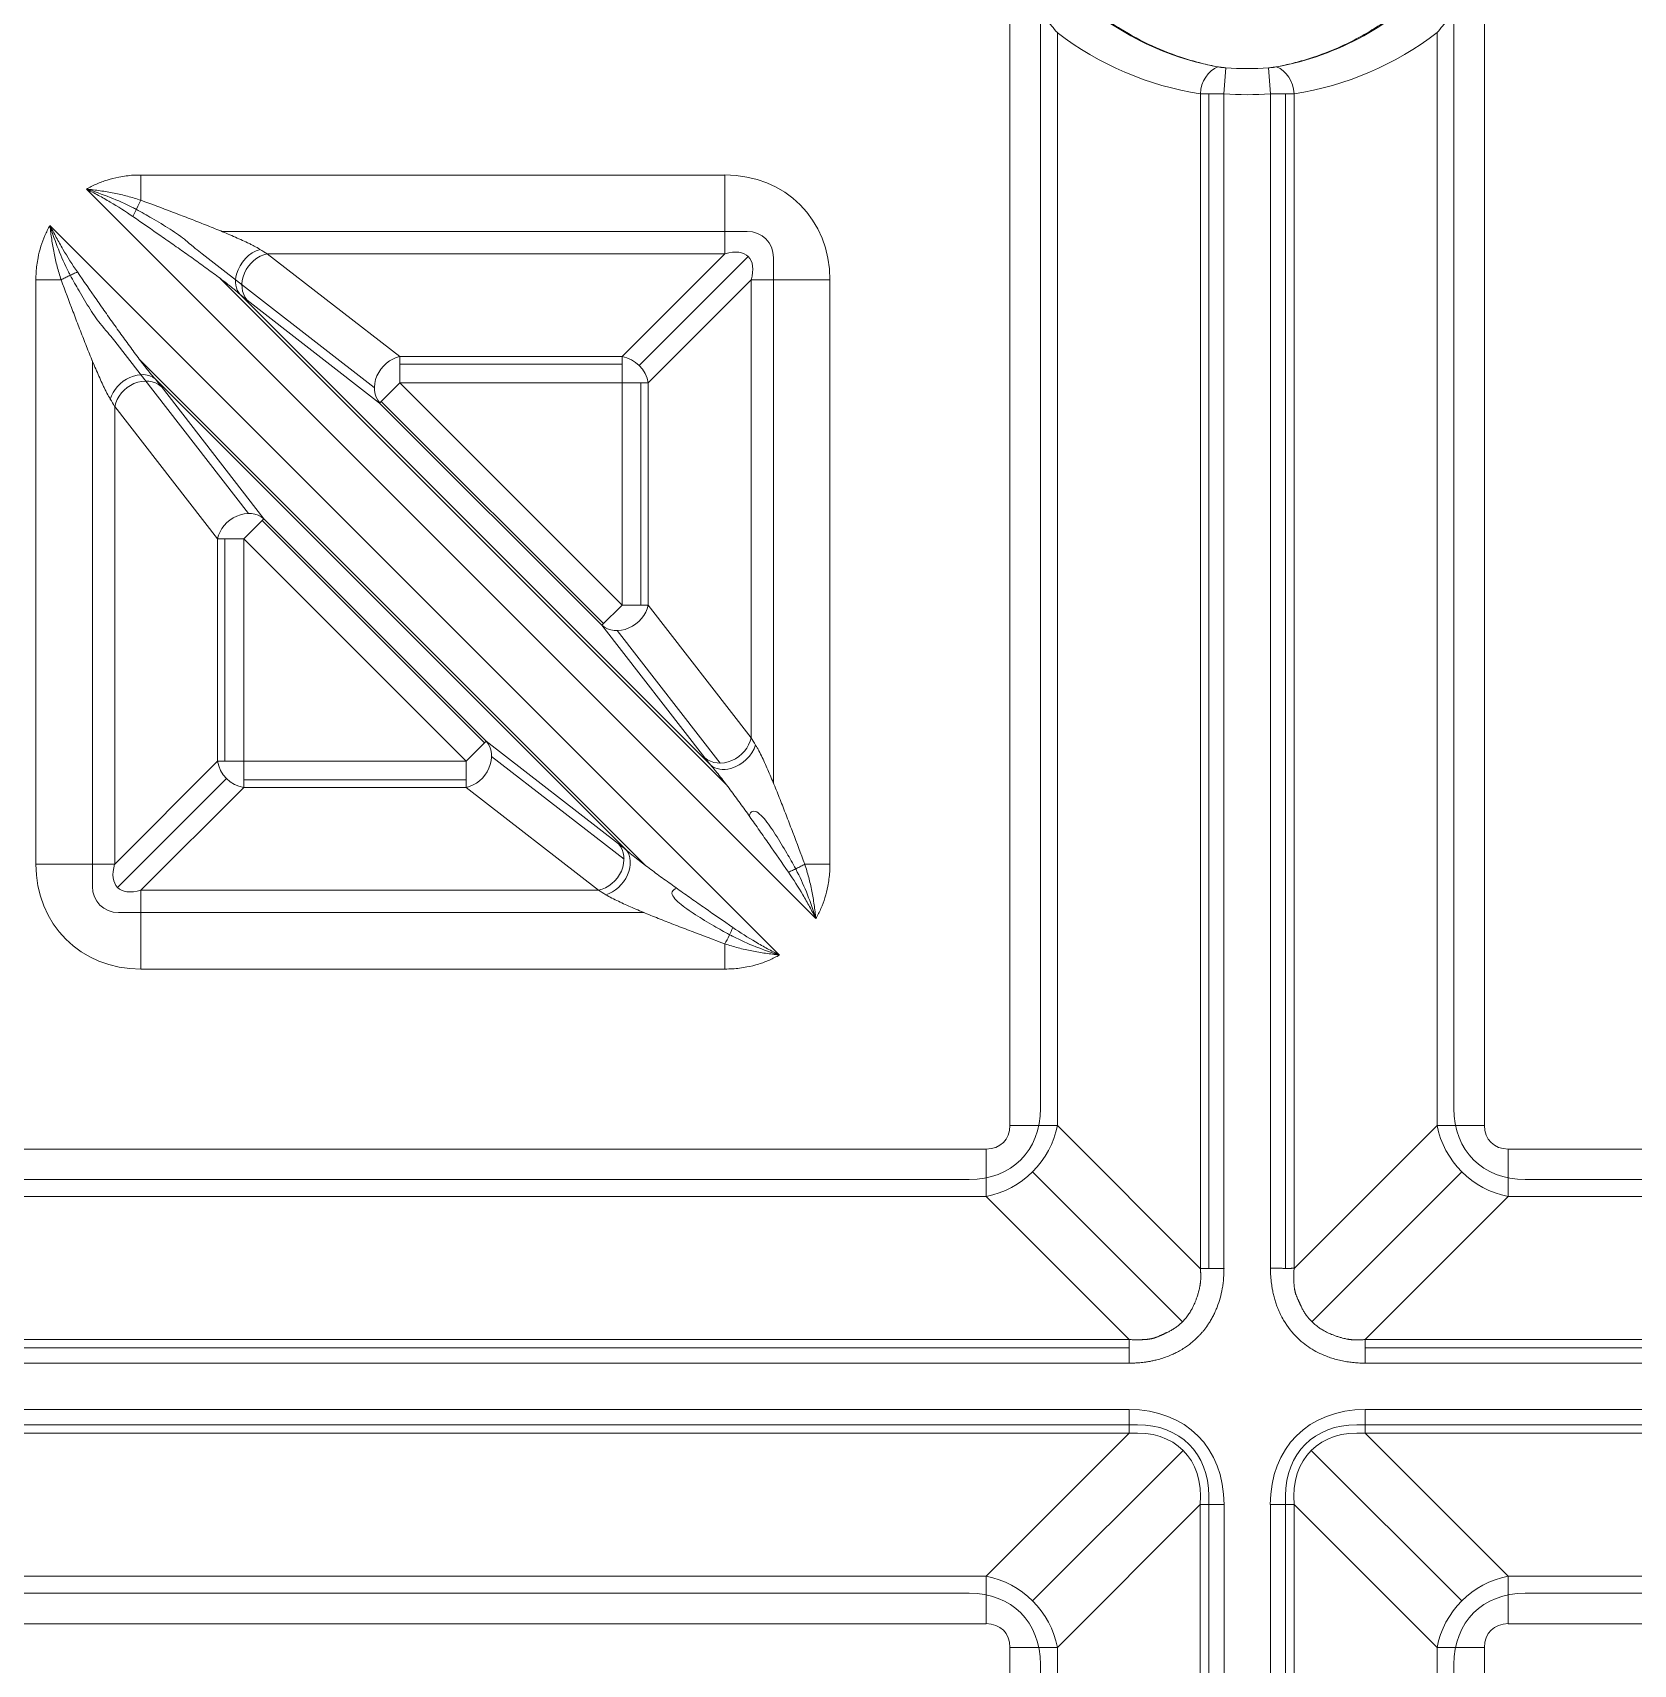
# Model space of a CAD drawing. Header units: millimetres. Extents: x 473 to 1051, y 289 to 609.
# Drawn here: x 612.04 to 640.22, y 448.29 to 477.01 of the extents above; entities that cross this region are included whole.
import ezdxf

# ---------------------------------------------------------------- set-up
doc = ezdxf.new("R2010")
doc.units = ezdxf.units.MM
doc.layers.add('core', color=7, linetype='Continuous', lineweight=20)

msp = doc.modelspace()

# ---------------------------------------------------------------- linework, layer by layer
at = {"layer": 'core', "lineweight": 13}
for p, q in [((629.245, 478.259), (629.245, 457.778)), ((637.6, 457.778), (637.6, 478.259)), ((629.781, 477.383), (629.781, 458.077)), ((637.063, 458.077), (637.063, 477.383)), ((630.08, 457.778), (630.08, 477.014)), ((636.764, 477.014), (636.764, 457.778)), ((633.013, 475.938), (633.047, 476.395)), ((633.83, 475.938), (633.796, 476.395)), ((633.013, 475.938), (632.598, 475.938)), ((632.598, 475.938), (632.598, 455.261)), ((632.746, 475.938), (632.746, 455.261)), ((633.013, 455.262), (633.013, 475.938)), ((633.83, 475.938), (633.83, 455.262)), ((634.098, 455.261), (634.098, 475.938)), ((634.248, 455.262), (634.248, 475.938)), ((625.828, 461.418), (612.985, 474.261)), ((624.227, 474.508), (613.946, 474.508)), ((613.946, 474.064), (613.946, 474.508)), ((624.227, 474.508), (624.227, 473.122)), ((612.345, 473.62), (625.188, 460.777)), ((615.37, 473.514), (624.62, 473.514)), ((615.022, 473.12), (618.055, 470.765)), ((616.171, 473.122), (624.227, 473.122)), ((616.171, 473.122), (618.504, 471.311)), ((622.416, 471.311), (624.227, 473.122)), ((622.72, 471.153), (624.639, 473.071)), ((625.082, 473.052), (625.082, 463.803)), ((612.097, 472.661), (612.097, 462.378)), ((624.257, 463.771), (615.339, 472.689)), ((624.689, 472.66), (622.878, 470.849)), ((624.689, 472.66), (626.076, 472.66)), ((624.689, 472.66), (624.689, 464.603)), ((626.076, 462.377), (626.076, 472.66)), ((623.977, 464.12), (615.687, 472.409)), ((618.149, 470.494), (615.817, 472.305)), ((615.841, 468.55), (613.486, 471.583)), ((613.091, 461.986), (613.091, 471.235)), ((613.916, 471.267), (622.834, 462.349)), ((622.416, 471.311), (618.504, 471.311)), ((618.504, 470.849), (618.504, 471.311)), ((622.416, 471.18), (618.504, 471.18)), ((622.416, 471.311), (622.416, 470.849)), ((614.196, 470.918), (622.486, 462.629)), ((618.149, 470.494), (618.504, 470.849)), ((618.504, 470.849), (622.416, 470.849)), ((618.504, 470.849), (622.416, 466.936)), ((622.416, 470.849), (622.416, 466.936)), ((622.416, 470.849), (622.878, 470.849)), ((622.748, 470.849), (622.748, 466.936)), ((622.878, 466.936), (622.878, 470.849)), ((614.3, 470.789), (616.111, 468.456)), ((618.178, 470.523), (622.09, 466.61)), ((613.484, 462.378), (613.484, 470.434)), ((615.295, 468.102), (613.484, 470.434)), ((618.149, 470.494), (622.062, 466.582)), ((615.757, 468.102), (616.111, 468.456)), ((619.996, 464.515), (616.083, 468.428)), ((620.024, 464.544), (616.111, 468.456)), ((615.295, 468.102), (615.295, 464.189)), ((615.295, 468.102), (615.757, 468.102)), ((615.426, 468.102), (615.426, 464.189)), ((619.67, 464.189), (615.757, 468.102)), ((615.757, 464.189), (615.757, 468.102)), ((622.416, 466.936), (622.062, 466.582)), ((622.878, 466.936), (622.416, 466.936)), ((622.878, 466.936), (624.689, 464.603)), ((623.873, 464.249), (622.062, 466.582)), ((622.332, 466.488), (624.143, 464.155)), ((620.024, 464.544), (619.67, 464.189)), ((620.024, 464.544), (622.356, 462.733)), ((622.451, 462.462), (620.118, 464.273)), ((613.484, 462.378), (615.295, 464.189)), ((615.757, 464.189), (615.295, 464.189)), ((615.757, 463.727), (615.757, 464.189)), ((619.67, 464.189), (615.757, 464.189)), ((619.67, 464.189), (619.67, 463.727)), ((615.453, 463.885), (613.534, 461.967)), ((615.757, 463.727), (613.946, 461.916)), ((615.757, 463.858), (619.67, 463.858)), ((615.757, 463.727), (619.67, 463.727)), ((622.002, 461.916), (619.67, 463.727)), ((613.484, 462.378), (612.097, 462.378)), ((613.946, 460.53), (613.946, 461.916)), ((622.002, 461.916), (613.946, 461.916)), ((622.803, 461.524), (613.553, 461.524)), ((624.227, 460.974), (624.227, 460.53)), ((613.946, 460.53), (624.227, 460.53)), ((630.08, 457.778), (629.245, 457.778)), ((630.08, 457.778), (632.597, 455.261)), ((634.248, 455.261), (636.764, 457.778)), ((637.6, 457.778), (636.764, 457.778)), ((628.827, 457.361), (586.959, 457.361)), ((628.827, 457.361), (628.827, 456.526)), ((638.017, 456.526), (638.017, 457.361)), ((679.885, 457.361), (638.017, 457.361)), ((628.528, 456.825), (586.984, 456.825)), ((629.645, 456.961), (632.283, 454.322)), ((637.199, 456.961), (634.561, 454.322)), ((679.861, 456.825), (638.316, 456.825)), ((587.029, 456.526), (628.827, 456.526)), ((631.344, 454.009), (628.827, 456.526)), ((638.017, 456.526), (635.5, 454.009)), ((638.017, 456.526), (679.815, 456.526)), ((631.344, 454.009), (587.423, 454.009)), ((631.344, 453.859), (587.423, 453.859)), ((679.421, 454.009), (635.5, 454.009)), ((679.421, 453.859), (635.5, 453.859)), ((587.423, 453.591), (631.343, 453.591)), ((635.501, 453.591), (679.421, 453.591)), ((631.344, 452.776), (587.423, 452.776)), ((631.344, 452.358), (631.344, 452.776)), ((635.5, 452.358), (635.5, 452.776)), ((679.421, 452.776), (635.5, 452.776)), ((587.423, 452.508), (631.494, 452.508)), ((635.351, 452.508), (679.421, 452.508)), ((587.423, 452.358), (631.344, 452.358)), ((628.827, 449.841), (631.344, 452.358)), ((635.5, 452.358), (638.017, 449.841)), ((635.5, 452.358), (679.421, 452.358)), ((629.645, 449.406), (632.295, 452.056)), ((637.199, 449.406), (634.549, 452.056)), ((632.597, 451.105), (630.08, 448.589)), ((632.597, 451.105), (632.597, 439.185)), ((632.597, 451.105), (633.015, 451.105)), ((632.746, 451.255), (632.746, 439.293)), ((633.015, 439.478), (633.015, 451.105)), ((634.248, 451.105), (633.83, 451.105)), ((633.83, 451.105), (633.83, 439.478)), ((634.098, 439.293), (634.098, 451.255)), ((636.764, 448.589), (634.248, 451.105)), ((634.248, 439.185), (634.248, 451.105)), ((628.827, 449.841), (587.029, 449.841)), ((628.827, 449.841), (628.827, 449.006)), ((638.017, 449.006), (638.017, 449.841)), ((679.815, 449.841), (638.017, 449.841)), ((586.984, 449.542), (628.528, 449.542)), ((638.316, 449.542), (679.861, 449.542)), ((586.959, 449.006), (628.827, 449.006)), ((679.885, 449.006), (638.017, 449.006)), ((629.245, 448.589), (629.245, 428.494)), ((629.245, 448.589), (630.08, 448.589)), ((630.08, 435.829), (630.08, 448.589)), ((636.764, 448.589), (637.6, 448.589)), ((636.764, 448.589), (636.764, 435.807)), ((637.6, 428.494), (637.6, 448.589)), ((629.781, 428.494), (629.781, 448.29)), ((637.063, 448.29), (637.063, 428.494))]:
    msp.add_line(p, q, dxfattribs=at)
at = {"layer": 'core', "lineweight": 18}
for centre, radius, start, end in [((633.422, 459.219), 100.547, 306.63636, 233.36541), ((633.422, 459.219), 98.958, 101.0725, 224.85525), ((633.422, 453.183), 81.732, 105.12421, 164.87579), ((619.338, 463.243), 43.824, 90, 180), ((619.338, 463.243), 35.448, 90, 180), ((633.422, 481.351), 4.97, 265.6755, 274.3087)]:
    msp.add_arc(centre, radius, start, end, dxfattribs=at)
at = {"layer": 'core', "lineweight": 13}
for centre, radius, start, end in [((633.422, 459.219), 100.107, 306.80958, 233.19042), ((633.422, 459.219), 99.239, 100.9827, 225.04545), ((633.422, 459.219), 99.048, 101.05803, 224.91574), ((633.422, 459.219), 99.038, 101.0601, 224.90418), ((619.338, 463.243), 45.957, 90, 180), ((619.338, 463.243), 45.378, 90, 180), ((619.338, 463.243), 45.336, 90, 180), ((619.338, 463.243), 45.032, 90, 180), ((619.338, 463.243), 45.012, 90, 180), ((619.338, 463.243), 44.63, 90, 180), ((619.338, 463.243), 44.226, 90, 180), ((619.338, 463.243), 43.844, 90, 180), ((619.338, 463.243), 43.656, 90, 180), ((619.338, 463.243), 40.24, 90, 180), ((619.338, 463.243), 36.824, 90, 180), ((619.338, 463.243), 36.656, 90, 180), ((619.338, 463.243), 36.636, 90, 180), ((619.338, 463.243), 36.254, 90, 180), ((619.338, 463.243), 35.85, 90, 180), ((619.338, 463.243), 35.468, 90, 180), ((619.338, 463.243), 35.144, 90, 180), ((619.338, 463.243), 35.102, 90, 180), ((619.338, 463.243), 34.523, 90, 180), ((633.422, 481.351), 5.429, 265.6755, 274.3087)]:
    msp.add_arc(centre, radius, start, end, dxfattribs=at)
for centre, major_axis, ratio, start_param, end_param in [((633.422, 453.651), (0, 84.914), 0.999984, 0.221194, 1.351769), ((633.422, 453.655), (0, 84.612), 0.999984, 0.219444, 1.353456), ((633.815, 481.351), (5.038, 0), 0.996953, 3.881043, 4.53097), ((633.029, 481.351), (5.038, 0), 0.996953, 4.893963, 5.545352), ((633.435, 481.351), (5.494, 0), 0.996953, 4.055354, 4.559281), ((633.409, 481.351), (5.494, 0), 0.996953, 4.86565, 5.369424), ((633.013, 475.938), (-0.076, -0.494), 0.827011, 3.581305, 4.838941), ((633.832, 475.938), (0.076, -0.494), 0.827005, 1.444118, 2.701882), ((623.886, 472.318), (1.665, 1.665), 0.854588, 5.576034, 6.990337), ((624.534, 472.967), (0.416, 0.416), 0.854588, 5.576034, 6.990337), ((613.707, 474.508), (-1.518, 1.506), 0.061627, 2.396099, 2.677409), ((616.042, 472.763), (0.32, 0.388), 0.741911, 0.836997, 2.118534), ((616.171, 472.66), (-0.308, -0.397), 0.818985, 3.900323, 6.130707), ((614.421, 474.508), (-2.025, 1.504), 0.059018, 2.541078, 2.656461), ((623.886, 472.318), (0.753, 0.753), 0.472398, 5.576034, 6.990337), ((616.042, 472.763), (0.32, 0.388), 0.741911, 2.118534, 3.011237), ((614.066, 474.154), (-2.024, 2.008), 0.061627, 2.558355, 2.673737), ((612.097, 472.899), (-1.506, 1.518), 0.061627, 3.605776, 3.887329), ((618.504, 470.849), (-0.308, -0.397), 0.818985, 3.900323, 6.130707), ((622.416, 470.849), (0.356, -0.356), 0.854588, 0.863645, 2.277948), ((613.842, 470.564), (0.388, 0.32), 0.741911, 0.130355, 2.304596), ((613.946, 470.434), (-0.397, -0.308), 0.818985, 3.294071, 5.524455), ((612.452, 472.539), (-2.008, 2.024), 0.061627, 3.609448, 3.72483), ((612.097, 472.185), (-1.504, 2.025), 0.059018, 3.626725, 3.742107), ((615.757, 468.102), (-0.397, -0.308), 0.818985, 3.294071, 5.524455), ((622.416, 466.936), (-0.397, -0.308), 0.818985, 0.152478, 2.382862), ((619.67, 464.189), (-0.308, -0.397), 0.818985, 0.758731, 2.989114), ((624.227, 464.603), (0.397, 0.308), 0.818985, 3.294071, 5.524455), ((626.076, 462.853), (-1.504, 2.025), 0.059018, 0.485132, 0.600514), ((625.722, 462.499), (-2.008, 2.024), 0.061627, 0.467855, 0.583238), ((624.331, 464.474), (-0.388, -0.32), 0.741911, 1.022782, 2.304596), ((615.757, 464.189), (-0.356, 0.356), 0.854588, 0.863645, 2.277948), ((624.331, 464.474), (-0.388, -0.32), 0.741911, 0.130355, 1.022782), ((622.002, 462.378), (0.308, 0.397), 0.818985, 3.900323, 6.130707), ((622.132, 462.274), (-0.32, -0.388), 0.741911, 0.836997, 3.011237), ((624.107, 460.884), (-2.024, 2.008), 0.061627, 5.699948, 5.81533), ((614.287, 462.72), (-1.665, -1.665), 0.854588, 5.576034, 6.990337), ((614.287, 462.72), (0.753, 0.753), 0.472398, 2.434441, 3.848744), ((613.639, 462.071), (-0.416, -0.416), 0.854588, 5.576034, 6.990337), ((623.752, 460.53), (-2.025, 1.504), 0.059018, 5.682671, 5.798053), ((627.963, 458.643), (-1.472, 1.472), 0.724936, 2.514326, 3.768859), ((638.881, 458.643), (1.472, 1.472), 0.724936, 2.514326, 3.768859), ((628.639, 457.967), (-0.491, 0.491), 0.724936, 2.514326, 3.768859), ((628.639, 457.967), (1.067, 1.067), 0.943101, 4.085123, 5.339655), ((638.206, 457.967), (-1.067, 1.067), 0.943101, 0.94353, 2.198063), ((638.206, 457.967), (0.491, 0.491), 0.724936, 2.514326, 3.768859), ((630.59, 450.351), (-1.963, -1.963), 0.724936, 2.514326, 3.768859), ((636.254, 450.351), (1.963, -1.963), 0.724936, 2.514326, 3.768859), ((630.59, 450.351), (1.705, 1.705), 0.625832, 5.655919, 6.910452), ((630.928, 450.69), (-1.472, -1.472), 0.724936, 2.514326, 3.768859), ((635.916, 450.69), (1.472, -1.472), 0.724936, 2.514326, 3.768859), ((636.254, 450.351), (-1.705, 1.705), 0.625832, 5.655919, 6.910452), ((628.639, 448.4), (-1.067, 1.067), 0.943101, 4.085123, 5.339655), ((638.206, 448.4), (1.067, 1.067), 0.943101, 0.94353, 2.198063), ((627.963, 447.724), (-1.472, -1.472), 0.724936, 2.514326, 3.768859), ((638.881, 447.724), (1.472, -1.472), 0.724936, 2.514326, 3.768859), ((628.639, 448.4), (-0.491, -0.491), 0.724936, 2.514326, 3.768859), ((638.206, 448.4), (0.491, -0.491), 0.724936, 2.514326, 3.768859)]:
    msp.add_ellipse(centre, major_axis=major_axis, ratio=ratio, start_param=start_param, end_param=end_param, dxfattribs=at)
at = {"layer": 'core', "lineweight": 18}
for centre, major_axis in [((613.946, 473.916), (0.223, 0.451)), ((624.227, 461.122), (-0.223, -0.451))]:
    msp.add_ellipse(centre, major_axis=major_axis, ratio=0.135523, start_param=1.303771, end_param=1.952731, dxfattribs=at)
at = {"layer": 'core', "lineweight": 13}
for points, knots in [([(614.89, 536.068), (614.401, 535.958), (613.913, 535.844), (612.94, 535.607), (611.969, 535.361), (611.003, 535.098), (610.28, 534.894), (610.039, 534.825), (609.559, 534.685), (609.319, 534.614), (607.163, 533.966), (605.273, 533.322), (601.544, 531.905), (599.706, 531.131), (596.988, 529.871), (596.088, 529.434), (595.084, 528.924), (594.972, 528.867), (594.749, 528.753), (594.416, 528.581), (593.641, 528.175), (592.983, 527.818), (590.802, 526.613), (589.101, 525.591), (585.78, 523.436), (582.543, 521.17), (579.472, 518.682), (576.483, 516.082), (575.031, 514.726), (573.269, 512.96), (572.832, 512.514), (572.399, 512.062), (572.226, 511.881), (572.14, 511.79), (571.882, 511.517), (571.027, 510.605), (570.195, 509.677), (568.242, 507.42), (566.999, 505.876), (564.629, 502.711), (563.501, 501.089), (561.36, 497.769), (560.347, 496.071), (558.438, 492.595), (557.541, 490.818), (556.599, 488.774), (556.495, 488.546), (556.29, 488.09), (555.985, 487.403), (555.689, 486.714), (555.111, 485.332), (554.742, 484.404), (553.686, 481.605), (553.049, 479.717), (551.909, 475.896), (551.406, 473.963), (550.971, 472.008)], [0, 0, 0, 0, 0.015625, 0.015625, 0.03125, 0.046875, 0.046875, 0.054688, 0.054688, 0.0625, 0.0625, 0.125, 0.125, 0.1875, 0.1875, 0.21875, 0.21875, 0.222656, 0.222656, 0.226563, 0.234375, 0.25, 0.25, 0.3125, 0.3125, 0.375, 0.4375, 0.4375, 0.5, 0.5, 0.515625, 0.519531, 0.519531, 0.523438, 0.523438, 0.53125, 0.5625, 0.5625, 0.625, 0.625, 0.6875, 0.6875, 0.75, 0.75, 0.8125, 0.8125, 0.820312, 0.820312, 0.828125, 0.84375, 0.84375, 0.875, 0.875, 0.9375, 0.9375, 1, 1, 1, 1]), ([(630.08, 477.014), (630.048, 477.051), (630.014, 477.091), (629.969, 477.144), (629.96, 477.155), (629.942, 477.177), (629.933, 477.188), (629.905, 477.222), (629.887, 477.245), (629.831, 477.316), (629.794, 477.365), (629.737, 477.441), (629.719, 477.467), (629.681, 477.52), (629.663, 477.546), (629.608, 477.627), (629.572, 477.682), (629.502, 477.793), (629.467, 477.85), (629.367, 478.021), (629.304, 478.139), (629.245, 478.259)], [0, 0, 0, 0, 0.125, 0.125, 0.15625, 0.15625, 0.1875, 0.1875, 0.25, 0.25, 0.375, 0.375, 0.4375, 0.4375, 0.5, 0.5, 0.625, 0.625, 0.75, 0.75, 1, 1, 1, 1]), ([(637.6, 478.259), (637.57, 478.199), (637.539, 478.139), (637.476, 478.022), (637.443, 477.964), (637.377, 477.849), (637.342, 477.793), (637.272, 477.682), (637.236, 477.627), (637.181, 477.546), (637.163, 477.519), (637.125, 477.467), (637.107, 477.441), (637.051, 477.365), (637.013, 477.316), (636.957, 477.245), (636.939, 477.222), (636.911, 477.188), (636.902, 477.177), (636.884, 477.155), (636.875, 477.144), (636.83, 477.091), (636.796, 477.051), (636.764, 477.014)], [0, 0, 0, 0, 0.125, 0.125, 0.25, 0.25, 0.375, 0.375, 0.5, 0.5, 0.5625, 0.5625, 0.625, 0.625, 0.75, 0.75, 0.8125, 0.8125, 0.84375, 0.84375, 0.875, 0.875, 1, 1, 1, 1]), ([(634.248, 475.938), (634.236, 475.938), (634.223, 475.938), (634.203, 475.938), (634.196, 475.938), (634.182, 475.938), (634.174, 475.938), (634.137, 475.938), (634.103, 475.938), (634.049, 475.938), (634.03, 475.938), (634.001, 475.938), (633.991, 475.938), (633.972, 475.938), (633.962, 475.938), (633.912, 475.938), (633.871, 475.938), (633.83, 475.938)], [0, 0, 0, 0, 0.125, 0.125, 0.1875, 0.1875, 0.25, 0.25, 0.5, 0.5, 0.625, 0.625, 0.6875, 0.6875, 0.75, 0.75, 1, 1, 1, 1]), ([(613.864, 473.903), (613.843, 473.915), (613.821, 473.926), (613.672, 474.002), (613.539, 474.061), (613.266, 474.169), (613.126, 474.216), (612.985, 474.261)], [0, 0, 0, 0, 0.07696, 0.07696, 0.53848, 0.53848, 1, 1, 1, 1]), ([(613.946, 474.064), (613.868, 474.09), (613.79, 474.114), (613.632, 474.155), (613.553, 474.173), (613.392, 474.205), (613.311, 474.219), (613.189, 474.236), (613.149, 474.242), (613.087, 474.249), (613.067, 474.252), (613.036, 474.255), (613.026, 474.256), (613.006, 474.259), (612.996, 474.26), (612.985, 474.261)], [0, 0, 0, 0, 0.25, 0.25, 0.5, 0.5, 0.75, 0.75, 0.875, 0.875, 0.9375, 0.9375, 0.96875, 0.96875, 1, 1, 1, 1]), ([(613.806, 473.776), (613.675, 473.866), (613.541, 473.951), (613.336, 474.072), (613.267, 474.112), (613.162, 474.169), (613.127, 474.187), (613.074, 474.215), (613.056, 474.224), (613.021, 474.243), (613.003, 474.252), (612.985, 474.261)], [0, 0, 0, 0, 0.5, 0.5, 0.75, 0.75, 0.875, 0.875, 0.9375, 0.9375, 1, 1, 1, 1]), ([(613.946, 474.064), (614.133, 473.995), (614.318, 473.925), (614.594, 473.82), (614.686, 473.785), (614.868, 473.715), (614.959, 473.679), (615.14, 473.608), (615.229, 473.572), (615.362, 473.518), (615.406, 473.5), (615.492, 473.463), (615.535, 473.445), (615.62, 473.408), (615.662, 473.39), (615.744, 473.353), (615.784, 473.334), (615.844, 473.306), (615.863, 473.296), (615.901, 473.277), (615.92, 473.267), (615.975, 473.239), (616.01, 473.219), (616.042, 473.2)], [0, 0, 0, 0, 0.25, 0.25, 0.375, 0.375, 0.5, 0.5, 0.625, 0.625, 0.6875, 0.6875, 0.75, 0.75, 0.8125, 0.8125, 0.875, 0.875, 0.90625, 0.90625, 0.9375, 0.9375, 1, 1, 1, 1]), ([(615.687, 472.409), (615.655, 472.438), (615.622, 472.467), (615.569, 472.51), (615.551, 472.524), (615.515, 472.553), (615.497, 472.568), (615.442, 472.611), (615.405, 472.639), (615.329, 472.697), (615.291, 472.725), (615.176, 472.811), (615.098, 472.868), (614.94, 472.983), (614.86, 473.04), (614.7, 473.153), (614.619, 473.21), (614.458, 473.324), (614.377, 473.38), (614.133, 473.55), (613.97, 473.663), (613.806, 473.776)], [0, 0, 0, 0, 0.0625, 0.0625, 0.09375, 0.09375, 0.125, 0.125, 0.1875, 0.1875, 0.25, 0.25, 0.375, 0.375, 0.5, 0.5, 0.625, 0.625, 0.75, 0.75, 1, 1, 1, 1]), ([(614.759, 473.338), (614.754, 473.342), (614.749, 473.346), (614.663, 473.42), (614.563, 473.488), (614.356, 473.62), (614.248, 473.685), (614.048, 473.801), (613.957, 473.853), (613.864, 473.904)], [0, 0, 0, 0, 0.020643, 0.020643, 0.36994, 0.36994, 0.719237, 0.719237, 1, 1, 1, 1]), ([(612.701, 472.744), (612.691, 472.763), (612.681, 472.782), (612.605, 472.93), (612.546, 473.063), (612.438, 473.338), (612.39, 473.479), (612.345, 473.62)], [0, 0, 0, 0, 0.068472, 0.068472, 0.534236, 0.534236, 1, 1, 1, 1]), ([(612.345, 473.62), (612.346, 473.61), (612.347, 473.6), (612.349, 473.579), (612.35, 473.569), (612.354, 473.539), (612.356, 473.518), (612.364, 473.457), (612.369, 473.417), (612.387, 473.295), (612.4, 473.215), (612.432, 473.055), (612.45, 472.975), (612.491, 472.818), (612.515, 472.74), (612.541, 472.662)], [0, 0, 0, 0, 0.03125, 0.03125, 0.0625, 0.0625, 0.125, 0.125, 0.25, 0.25, 0.5, 0.5, 0.75, 0.75, 1, 1, 1, 1]), ([(612.345, 473.62), (612.354, 473.603), (612.363, 473.585), (612.381, 473.55), (612.39, 473.532), (612.418, 473.479), (612.437, 473.444), (612.494, 473.34), (612.533, 473.271), (612.653, 473.066), (612.738, 472.932), (612.828, 472.802)], [0, 0, 0, 0, 0.0625, 0.0625, 0.125, 0.125, 0.25, 0.25, 0.5, 0.5, 1, 1, 1, 1]), ([(612.541, 472.662), (612.61, 472.476), (612.679, 472.291), (612.784, 472.016), (612.819, 471.924), (612.889, 471.741), (612.925, 471.65), (612.978, 471.514), (612.996, 471.469), (613.032, 471.38), (613.05, 471.335), (613.087, 471.246), (613.105, 471.202), (613.141, 471.115), (613.16, 471.072), (613.197, 470.987), (613.215, 470.945), (613.252, 470.863), (613.271, 470.822), (613.299, 470.763), (613.309, 470.743), (613.328, 470.705), (613.338, 470.686), (613.367, 470.631), (613.386, 470.596), (613.406, 470.564)], [0, 0, 0, 0, 0.25, 0.25, 0.375, 0.375, 0.5, 0.5, 0.5625, 0.5625, 0.625, 0.625, 0.6875, 0.6875, 0.75, 0.75, 0.8125, 0.8125, 0.875, 0.875, 0.90625, 0.90625, 0.9375, 0.9375, 1, 1, 1, 1]), ([(613.267, 471.847), (613.263, 471.852), (613.259, 471.856), (613.186, 471.942), (613.118, 472.042), (612.985, 472.249), (612.92, 472.358), (612.804, 472.559), (612.752, 472.65), (612.7, 472.744)], [0, 0, 0, 0, 0.020214, 0.020214, 0.368811, 0.368811, 0.717408, 0.717408, 1, 1, 1, 1]), ([(612.828, 472.802), (612.941, 472.638), (613.054, 472.474), (613.224, 472.23), (613.281, 472.149), (613.394, 471.987), (613.451, 471.907), (613.565, 471.747), (613.622, 471.667), (613.737, 471.509), (613.794, 471.43), (613.88, 471.315), (613.909, 471.277), (613.966, 471.201), (613.995, 471.164), (614.038, 471.109), (614.052, 471.091), (614.081, 471.055), (614.096, 471.037), (614.139, 470.984), (614.168, 470.95), (614.196, 470.918)], [0, 0, 0, 0, 0.25, 0.25, 0.375, 0.375, 0.5, 0.5, 0.625, 0.625, 0.75, 0.75, 0.8125, 0.8125, 0.875, 0.875, 0.90625, 0.90625, 0.9375, 0.9375, 1, 1, 1, 1]), ([(625.633, 462.376), (625.563, 462.562), (625.494, 462.747), (625.389, 463.024), (625.354, 463.116), (625.283, 463.299), (625.247, 463.39), (625.194, 463.526), (625.176, 463.571), (625.14, 463.66), (625.122, 463.705), (625.068, 463.837), (625.032, 463.923), (624.977, 464.05), (624.959, 464.092), (624.921, 464.174), (624.903, 464.215), (624.865, 464.294), (624.846, 464.332), (624.816, 464.388), (624.807, 464.406), (624.787, 464.441), (624.777, 464.458), (624.767, 464.474)], [0, 0, 0, 0, 0.25, 0.25, 0.375, 0.375, 0.5, 0.5, 0.5625, 0.5625, 0.625, 0.625, 0.75, 0.75, 0.8125, 0.8125, 0.875, 0.875, 0.9375, 0.9375, 0.96875, 0.96875, 1, 1, 1, 1]), ([(625.345, 462.236), (625.232, 462.4), (625.119, 462.564), (624.949, 462.808), (624.892, 462.889), (624.778, 463.051), (624.721, 463.132), (624.608, 463.292), (624.551, 463.372), (624.437, 463.529), (624.379, 463.607), (624.294, 463.722), (624.265, 463.761), (624.208, 463.836), (624.179, 463.873), (624.122, 463.947), (624.093, 463.983), (624.049, 464.036), (624.035, 464.053), (624.006, 464.087), (623.991, 464.104), (623.977, 464.12)], [0, 0, 0, 0, 0.25, 0.25, 0.375, 0.375, 0.5, 0.5, 0.625, 0.625, 0.75, 0.75, 0.8125, 0.8125, 0.875, 0.875, 0.9375, 0.9375, 0.96875, 0.96875, 1, 1, 1, 1]), ([(625.473, 462.294), (625.421, 462.388), (625.369, 462.48), (625.252, 462.682), (625.186, 462.791), (625.053, 462.999), (624.985, 463.099), (624.882, 463.219), (624.847, 463.255), (624.778, 463.304), (624.744, 463.316), (624.689, 463.296), (624.668, 463.268), (624.653, 463.228)], [0, 0, 0, 0, 0.190893, 0.190893, 0.425676, 0.425676, 0.660458, 0.660458, 0.777849, 0.777849, 0.89524, 0.89524, 1, 1, 1, 1]), ([(622.486, 462.629), (622.518, 462.6), (622.552, 462.571), (622.623, 462.513), (622.659, 462.484), (622.732, 462.427), (622.769, 462.398), (622.845, 462.341), (622.883, 462.312), (622.998, 462.227), (623.076, 462.17), (623.233, 462.056), (623.313, 461.999), (623.473, 461.885), (623.553, 461.828), (623.715, 461.715), (623.796, 461.658), (624.04, 461.488), (624.203, 461.375), (624.367, 461.262)], [0, 0, 0, 0, 0.0625, 0.0625, 0.125, 0.125, 0.1875, 0.1875, 0.25, 0.25, 0.375, 0.375, 0.5, 0.5, 0.625, 0.625, 0.75, 0.75, 1, 1, 1, 1]), ([(625.828, 461.418), (625.819, 461.435), (625.81, 461.453), (625.792, 461.488), (625.783, 461.506), (625.755, 461.559), (625.737, 461.594), (625.68, 461.698), (625.641, 461.767), (625.52, 461.972), (625.435, 462.106), (625.345, 462.236)], [0, 0, 0, 0, 0.0625, 0.0625, 0.125, 0.125, 0.25, 0.25, 0.5, 0.5, 1, 1, 1, 1]), ([(625.828, 461.418), (625.783, 461.559), (625.736, 461.701), (625.627, 461.975), (625.568, 462.108), (625.492, 462.256), (625.482, 462.275), (625.472, 462.294)], [0, 0, 0, 0, 0.465859, 0.465859, 0.931718, 0.931718, 1, 1, 1, 1]), ([(625.828, 461.418), (625.827, 461.428), (625.826, 461.438), (625.824, 461.458), (625.823, 461.469), (625.819, 461.499), (625.817, 461.519), (625.809, 461.58), (625.804, 461.621), (625.787, 461.743), (625.773, 461.823), (625.741, 461.983), (625.723, 462.063), (625.682, 462.22), (625.659, 462.298), (625.632, 462.376)], [0, 0, 0, 0, 0.03125, 0.03125, 0.0625, 0.0625, 0.125, 0.125, 0.25, 0.25, 0.5, 0.5, 0.75, 0.75, 1, 1, 1, 1]), ([(624.309, 461.134), (624.216, 461.185), (624.125, 461.237), (623.923, 461.354), (623.814, 461.419), (623.606, 461.553), (623.507, 461.621), (623.387, 461.723), (623.351, 461.758), (623.301, 461.828), (623.289, 461.862), (623.309, 461.917), (623.338, 461.937), (623.377, 461.953)], [0, 0, 0, 0, 0.189589, 0.189589, 0.424748, 0.424748, 0.659908, 0.659908, 0.777488, 0.777488, 0.895067, 0.895067, 1, 1, 1, 1]), ([(624.227, 460.974), (624.041, 461.043), (623.855, 461.113), (623.578, 461.218), (623.486, 461.253), (623.303, 461.324), (623.213, 461.359), (623.077, 461.413), (623.032, 461.431), (622.943, 461.466), (622.899, 461.484), (622.767, 461.538), (622.681, 461.574), (622.554, 461.629), (622.513, 461.647), (622.431, 461.684), (622.39, 461.703), (622.312, 461.741), (622.273, 461.76), (622.199, 461.799), (622.164, 461.819), (622.132, 461.838)], [0, 0, 0, 0, 0.25, 0.25, 0.375, 0.375, 0.5, 0.5, 0.5625, 0.5625, 0.625, 0.625, 0.75, 0.75, 0.8125, 0.8125, 0.875, 0.875, 0.9375, 0.9375, 1, 1, 1, 1]), ([(625.188, 460.777), (625.047, 460.822), (624.907, 460.869), (624.634, 460.977), (624.501, 461.036), (624.352, 461.112), (624.33, 461.123), (624.309, 461.135)], [0, 0, 0, 0, 0.461613, 0.461613, 0.923226, 0.923226, 1, 1, 1, 1]), ([(624.367, 461.262), (624.498, 461.172), (624.632, 461.087), (624.837, 460.966), (624.907, 460.926), (625.011, 460.869), (625.046, 460.851), (625.099, 460.823), (625.117, 460.814), (625.152, 460.795), (625.17, 460.786), (625.188, 460.777)], [0, 0, 0, 0, 0.5, 0.5, 0.75, 0.75, 0.875, 0.875, 0.9375, 0.9375, 1, 1, 1, 1]), ([(624.227, 460.974), (624.305, 460.948), (624.383, 460.924), (624.541, 460.883), (624.621, 460.865), (624.781, 460.833), (624.862, 460.819), (624.984, 460.802), (625.025, 460.796), (625.086, 460.789), (625.106, 460.786), (625.137, 460.783), (625.147, 460.782), (625.167, 460.779), (625.178, 460.778), (625.188, 460.777)], [0, 0, 0, 0, 0.25, 0.25, 0.5, 0.5, 0.75, 0.75, 0.875, 0.875, 0.9375, 0.9375, 0.96875, 0.96875, 1, 1, 1, 1]), ([(634.248, 455.262), (634.245, 455.262), (634.241, 455.262), (634.234, 455.262), (634.228, 455.262), (634.22, 455.262), (634.213, 455.262), (634.206, 455.262), (634.198, 455.261), (634.19, 455.261), (634.181, 455.261), (634.173, 455.261), (634.164, 455.261), (634.155, 455.261), (634.146, 455.261), (634.137, 455.261), (634.127, 455.261), (634.118, 455.261), (634.108, 455.261), (634.098, 455.261), (634.088, 455.261), (634.077, 455.261), (634.064, 455.261), (634.047, 455.261), (634.026, 455.262), (634.005, 455.262), (633.983, 455.262), (633.961, 455.262), (633.939, 455.262), (633.917, 455.262), (633.895, 455.262), (633.874, 455.262), (633.852, 455.262), (633.837, 455.262), (633.83, 455.262)], [0, 0, 0, 0, 0.022911, 0.045942, 0.069088, 0.092346, 0.115709, 0.139172, 0.162729, 0.186376, 0.210106, 0.233914, 0.257793, 0.281738, 0.305742, 0.329798, 0.353901, 0.378044, 0.40222, 0.426423, 0.450647, 0.474883, 0.499127, 0.545576, 0.59198, 0.63829, 0.68446, 0.730443, 0.776194, 0.82167, 0.866828, 0.911627, 0.95603, 1, 1, 1, 1])]:
    msp.add_open_spline(points, degree=3, knots=knots, dxfattribs=at)
at = {"layer": 'core', "lineweight": 18}
for points, knots in [([(630.647, 477.472), (630.736, 477.398), (630.826, 477.329), (630.962, 477.232), (631.008, 477.2), (631.099, 477.139), (631.145, 477.11), (631.376, 476.966), (631.563, 476.867), (631.941, 476.694), (632.132, 476.621), (632.373, 476.544), (632.421, 476.53), (632.518, 476.502), (632.566, 476.489), (632.712, 476.452), (632.81, 476.431), (632.908, 476.412)], [0, 0, 0, 0, 0.125, 0.125, 0.1875, 0.1875, 0.25, 0.25, 0.5, 0.5, 0.75, 0.75, 0.8125, 0.8125, 0.875, 0.875, 1, 1, 1, 1]), ([(633.937, 476.412), (634.035, 476.431), (634.133, 476.452), (634.327, 476.502), (634.424, 476.529), (634.713, 476.621), (634.904, 476.694), (635.14, 476.802), (635.188, 476.825), (635.282, 476.872), (635.329, 476.896), (635.469, 476.971), (635.562, 477.025), (635.746, 477.139), (635.838, 477.2), (636.019, 477.33), (636.109, 477.398), (636.198, 477.472)], [0, 0, 0, 0, 0.125, 0.125, 0.25, 0.25, 0.5, 0.5, 0.5625, 0.5625, 0.625, 0.625, 0.75, 0.75, 0.875, 0.875, 1, 1, 1, 1]), ([(632.908, 476.412), (632.915, 476.411), (632.924, 476.409), (632.939, 476.407), (632.944, 476.406), (632.955, 476.405), (632.961, 476.404), (632.979, 476.402), (632.992, 476.4), (633.012, 476.398), (633.019, 476.398), (633.033, 476.396), (633.04, 476.396), (633.047, 476.395)], [0, 0, 0, 0, 0.25, 0.25, 0.375, 0.375, 0.5, 0.5, 0.75, 0.75, 0.875, 0.875, 1, 1, 1, 1]), ([(633.796, 476.395), (633.81, 476.396), (633.824, 476.398), (633.845, 476.4), (633.851, 476.4), (633.865, 476.402), (633.877, 476.403), (633.889, 476.405), (633.901, 476.406), (633.906, 476.407), (633.921, 476.409), (633.93, 476.411), (633.937, 476.412)], [0, 0, 0, 0, 0.25, 0.25, 0.375, 0.375, 0.5, 0.625, 0.625, 0.75, 0.75, 1, 1, 1, 1]), ([(612.097, 472.661), (612.097, 472.706), (612.1, 472.796), (612.113, 472.924), (612.126, 473.008), (612.134, 473.049)], [0, 0, 0, 0, 0.331703, 0.665852, 1, 1, 1, 1]), ([(612.097, 472.662), (612.176, 472.661), (612.252, 472.661), (612.4, 472.661), (612.471, 472.661), (612.541, 472.661)], [0, 0, 0, 0, 0.5, 0.5, 1, 1, 1, 1]), ([(612.828, 472.802), (612.805, 472.792), (612.757, 472.771), (612.709, 472.748), (612.672, 472.73), (612.66, 472.724), (612.635, 472.712), (612.623, 472.706), (612.588, 472.687), (612.564, 472.675), (612.541, 472.662)], [0, 0, 0, 0, 0.25, 0.5, 0.5, 0.625, 0.625, 0.75, 0.75, 1, 1, 1, 1]), ([(625.345, 462.236), (625.369, 462.246), (625.416, 462.267), (625.464, 462.29), (625.501, 462.308), (625.514, 462.314), (625.538, 462.326), (625.55, 462.332), (625.586, 462.351), (625.609, 462.363), (625.632, 462.376)], [0, 0, 0, 0, 0.25, 0.5, 0.5, 0.625, 0.625, 0.75, 0.75, 1, 1, 1, 1]), ([(626.076, 462.376), (625.997, 462.376), (625.921, 462.377), (625.773, 462.377), (625.702, 462.377), (625.632, 462.377)], [0, 0, 0, 0, 0.5, 0.5, 1, 1, 1, 1]), ([(626.076, 462.377), (626.076, 462.332), (626.073, 462.242), (626.061, 462.114), (626.047, 462.03), (626.039, 461.989)], [0, 0, 0, 0, 0.331703, 0.665852, 1, 1, 1, 1]), ([(632.597, 455.261), (632.597, 455.255), (632.599, 455.244), (632.6, 455.226), (632.602, 455.208), (632.603, 455.191), (632.604, 455.174), (632.604, 455.158), (632.605, 455.141), (632.605, 455.125), (632.605, 455.109), (632.605, 455.094), (632.604, 455.079), (632.604, 455.064), (632.603, 455.049), (632.602, 455.035), (632.6, 455.02), (632.599, 455.007), (632.597, 454.993), (632.596, 454.98), (632.594, 454.966), (632.591, 454.952), (632.588, 454.933), (632.581, 454.902), (632.571, 454.859), (632.558, 454.816), (632.546, 454.777), (632.536, 454.748), (632.526, 454.721), (632.517, 454.695), (632.505, 454.664), (632.489, 454.626), (632.465, 454.576), (632.435, 454.519), (632.395, 454.456), (632.345, 454.388), (632.282, 454.318), (632.224, 454.266), (632.18, 454.232), (632.153, 454.213), (632.126, 454.195), (632.098, 454.177), (632.069, 454.161), (632.04, 454.146), (632.017, 454.135), (632, 454.128), (631.99, 454.123), (631.98, 454.118), (631.969, 454.113), (631.958, 454.108), (631.946, 454.102), (631.934, 454.096), (631.921, 454.09), (631.907, 454.084), (631.892, 454.077), (631.878, 454.071), (631.863, 454.064), (631.848, 454.058), (631.834, 454.052), (631.819, 454.047), (631.807, 454.042), (631.797, 454.038), (631.789, 454.036), (631.78, 454.033), (631.771, 454.031), (631.76, 454.028), (631.749, 454.025), (631.736, 454.023), (631.723, 454.02), (631.709, 454.018), (631.694, 454.016), (631.677, 454.013), (631.66, 454.011), (631.642, 454.01), (631.622, 454.008), (631.602, 454.007), (631.584, 454.006), (631.569, 454.005), (631.555, 454.005), (631.539, 454.004), (631.52, 454.004), (631.498, 454.004), (631.473, 454.004), (631.445, 454.004), (631.414, 454.005), (631.38, 454.006), (631.357, 454.008), (631.344, 454.009)], [0, 0, 0, 0, 0.008948, 0.017738, 0.026373, 0.034854, 0.043184, 0.051365, 0.0594, 0.067292, 0.075041, 0.082652, 0.090126, 0.097465, 0.104671, 0.111747, 0.118695, 0.125518, 0.132216, 0.138793, 0.14525, 0.15159, 0.159649, 0.174735, 0.196619, 0.224988, 0.240666, 0.255597, 0.269808, 0.283325, 0.296171, 0.317896, 0.34464, 0.376247, 0.4126, 0.453662, 0.499533, 0.550496, 0.566354, 0.582249, 0.598192, 0.614197, 0.630274, 0.646437, 0.662695, 0.667744, 0.673052, 0.678625, 0.684469, 0.69059, 0.696995, 0.703689, 0.710678, 0.717969, 0.725897, 0.733785, 0.741631, 0.749437, 0.757201, 0.764923, 0.772604, 0.776188, 0.780187, 0.784609, 0.78946, 0.794748, 0.800479, 0.806659, 0.813296, 0.820396, 0.827968, 0.836017, 0.844554, 0.853587, 0.863125, 0.873178, 0.883757, 0.889153, 0.895864, 0.903906, 0.913304, 0.924084, 0.936278, 0.949923, 0.965059, 0.981733, 1, 1, 1, 1]), ([(632.553, 454.053), (632.557, 454.057), (632.567, 454.067), (632.58, 454.081), (632.594, 454.095), (632.607, 454.109), (632.62, 454.124), (632.632, 454.139), (632.645, 454.153), (632.657, 454.168), (632.669, 454.183), (632.681, 454.199), (632.693, 454.214), (632.704, 454.23), (632.715, 454.245), (632.726, 454.261), (632.737, 454.277), (632.758, 454.31), (632.789, 454.361), (632.827, 454.431), (632.862, 454.504), (632.904, 454.605), (632.948, 454.738), (632.98, 454.876), (632.998, 454.991), (633.005, 455.059), (633.008, 455.109), (633.011, 455.142), (633.012, 455.179), (633.014, 455.219), (633.014, 455.247), (633.014, 455.262)], [0, 0, 0, 0, 0.014751, 0.029474, 0.044168, 0.058835, 0.073478, 0.088095, 0.10269, 0.117264, 0.131816, 0.146349, 0.160864, 0.175361, 0.189842, 0.204308, 0.218761, 0.2332, 0.292971, 0.353154, 0.413835, 0.4751, 0.600416, 0.729229, 0.79492, 0.861679, 0.883693, 0.908471, 0.936069, 0.966554, 1, 1, 1, 1]), ([(633.83, 455.262), (633.83, 455.253), (633.831, 455.234), (633.832, 455.205), (633.833, 455.175), (633.835, 455.145), (633.837, 455.114), (633.84, 455.083), (633.843, 455.051), (633.847, 455.019), (633.851, 454.986), (633.856, 454.953), (633.861, 454.919), (633.87, 454.868), (633.884, 454.799), (633.906, 454.715), (633.932, 454.634), (633.977, 454.509), (634.084, 454.292), (634.251, 454.081), (634.434, 453.924), (634.564, 453.835), (634.698, 453.762), (634.825, 453.708), (634.94, 453.67), (635.045, 453.642), (635.133, 453.624), (635.203, 453.613), (635.253, 453.607), (635.303, 453.601), (635.353, 453.597), (635.403, 453.594), (635.452, 453.592), (635.485, 453.592), (635.501, 453.591)], [0, 0, 0, 0, 0.010684, 0.021602, 0.03275, 0.044124, 0.055721, 0.067536, 0.079568, 0.091812, 0.104266, 0.116927, 0.129792, 0.14286, 0.176012, 0.20866, 0.240855, 0.272648, 0.358562, 0.512544, 0.572644, 0.631397, 0.689078, 0.745903, 0.785964, 0.826687, 0.86816, 0.887453, 0.906595, 0.925585, 0.944423, 0.963106, 0.981633, 1, 1, 1, 1]), ([(635.5, 454.009), (635.494, 454.008), (635.482, 454.007), (635.464, 454.005), (635.447, 454.004), (635.43, 454.003), (635.413, 454.002), (635.396, 454.001), (635.38, 454.001), (635.364, 454), (635.348, 454.001), (635.333, 454.001), (635.317, 454.001), (635.302, 454.002), (635.288, 454.003), (635.273, 454.004), (635.259, 454.005), (635.245, 454.007), (635.232, 454.008), (635.218, 454.01), (635.205, 454.012), (635.191, 454.014), (635.171, 454.018), (635.141, 454.024), (635.098, 454.035), (635.054, 454.047), (635.016, 454.059), (634.987, 454.069), (634.959, 454.079), (634.934, 454.089), (634.903, 454.101), (634.864, 454.117), (634.815, 454.14), (634.758, 454.171), (634.695, 454.21), (634.627, 454.261), (634.557, 454.324), (634.505, 454.381), (634.47, 454.426), (634.451, 454.452), (634.433, 454.48), (634.416, 454.508), (634.4, 454.536), (634.385, 454.566), (634.374, 454.589), (634.366, 454.605), (634.362, 454.615), (634.357, 454.626), (634.352, 454.636), (634.346, 454.648), (634.341, 454.66), (634.335, 454.672), (634.329, 454.685), (634.323, 454.699), (634.316, 454.713), (634.309, 454.728), (634.303, 454.743), (634.297, 454.757), (634.291, 454.772), (634.285, 454.787), (634.281, 454.799), (634.277, 454.809), (634.274, 454.816), (634.272, 454.825), (634.269, 454.835), (634.267, 454.845), (634.264, 454.857), (634.261, 454.869), (634.259, 454.882), (634.256, 454.897), (634.254, 454.912), (634.252, 454.928), (634.25, 454.946), (634.248, 454.964), (634.247, 454.983), (634.245, 455.004), (634.245, 455.021), (634.244, 455.037), (634.244, 455.05), (634.243, 455.067), (634.243, 455.086), (634.242, 455.108), (634.242, 455.133), (634.243, 455.16), (634.243, 455.191), (634.245, 455.225), (634.247, 455.249), (634.248, 455.261)], [0, 0, 0, 0, 0.008948, 0.017738, 0.026373, 0.034854, 0.043184, 0.051365, 0.0594, 0.067292, 0.075041, 0.082652, 0.090126, 0.097464, 0.104671, 0.111747, 0.118695, 0.125518, 0.132216, 0.138793, 0.14525, 0.15159, 0.159649, 0.174735, 0.196619, 0.224988, 0.240665, 0.255596, 0.269808, 0.283325, 0.296171, 0.317896, 0.34464, 0.376247, 0.412599, 0.453662, 0.499532, 0.550496, 0.566354, 0.582248, 0.598192, 0.614196, 0.630274, 0.646436, 0.662695, 0.667744, 0.673051, 0.678624, 0.684469, 0.69059, 0.696995, 0.703689, 0.710678, 0.717969, 0.725897, 0.733784, 0.741631, 0.749436, 0.7572, 0.764923, 0.772604, 0.776188, 0.780187, 0.784608, 0.789459, 0.794747, 0.800478, 0.806658, 0.813295, 0.820396, 0.827967, 0.836017, 0.844554, 0.853587, 0.863124, 0.873178, 0.883756, 0.889153, 0.895864, 0.903906, 0.913304, 0.924085, 0.936279, 0.949923, 0.965059, 0.981734, 1, 1, 1, 1]), ([(631.343, 453.591), (631.353, 453.591), (631.373, 453.592), (631.406, 453.593), (631.444, 453.594), (631.486, 453.596), (631.533, 453.6), (631.584, 453.605), (631.639, 453.612), (631.698, 453.621), (631.762, 453.634), (631.877, 453.661), (631.987, 453.696), (632.092, 453.74), (632.157, 453.77), (632.235, 453.81), (632.303, 453.851), (632.355, 453.886), (632.389, 453.91), (632.421, 453.935), (632.451, 453.959), (632.479, 453.983), (632.505, 454.006), (632.53, 454.029), (632.545, 454.045), (632.553, 454.053)], [0, 0, 0, 0, 0.02119, 0.046014, 0.074402, 0.106271, 0.141537, 0.180109, 0.221894, 0.266802, 0.314742, 0.370417, 0.533412, 0.574062, 0.627774, 0.694282, 0.773363, 0.805757, 0.836959, 0.866987, 0.895856, 0.923582, 0.950175, 0.975645, 1, 1, 1, 1])]:
    msp.add_open_spline(points, degree=3, knots=knots, dxfattribs=at)
for points in [[(613.557, 474.471), (613.486, 474.458), (613.35, 474.423), (613.159, 474.352), (613.042, 474.293), (612.985, 474.261)], [(613.557, 474.471), (613.6, 474.48), (613.687, 474.494), (613.814, 474.506), (613.902, 474.508), (613.946, 474.508)], [(612.345, 473.62), (612.312, 473.563), (612.252, 473.444), (612.182, 473.255), (612.148, 473.119), (612.134, 473.049)], [(625.828, 461.418), (625.861, 461.475), (625.921, 461.594), (625.992, 461.783), (626.026, 461.919), (626.039, 461.989)], [(624.616, 460.566), (624.687, 460.58), (624.823, 460.614), (625.014, 460.686), (625.132, 460.745), (625.188, 460.777)], [(624.616, 460.566), (624.573, 460.558), (624.486, 460.544), (624.36, 460.532), (624.272, 460.53), (624.227, 460.53)]]:
    msp.add_open_spline(points, degree=3, dxfattribs=at)
at = {"layer": 'core', "lineweight": 13}
for points, weights in [([(633.014, 455.261), (632.843, 455.261), (632.692, 455.261), (632.597, 455.261)], [1.00000095928, 0.921681222645, 0.921680902886, 0.999999999999]), ([(631.344, 454.009), (631.344, 453.913), (631.344, 453.762), (631.344, 453.591)], [0.999999999999, 0.921680896488, 0.921681222646, 1.00000097848]), ([(635.5, 453.591), (635.5, 453.762), (635.5, 453.913), (635.5, 454.009)], [1.0000012738, 0.921681222654, 0.921680798058, 1.00000000001])]:
    msp.add_rational_spline(points, weights, degree=3, dxfattribs=at)

doc.saveas('drawing.dxf')
